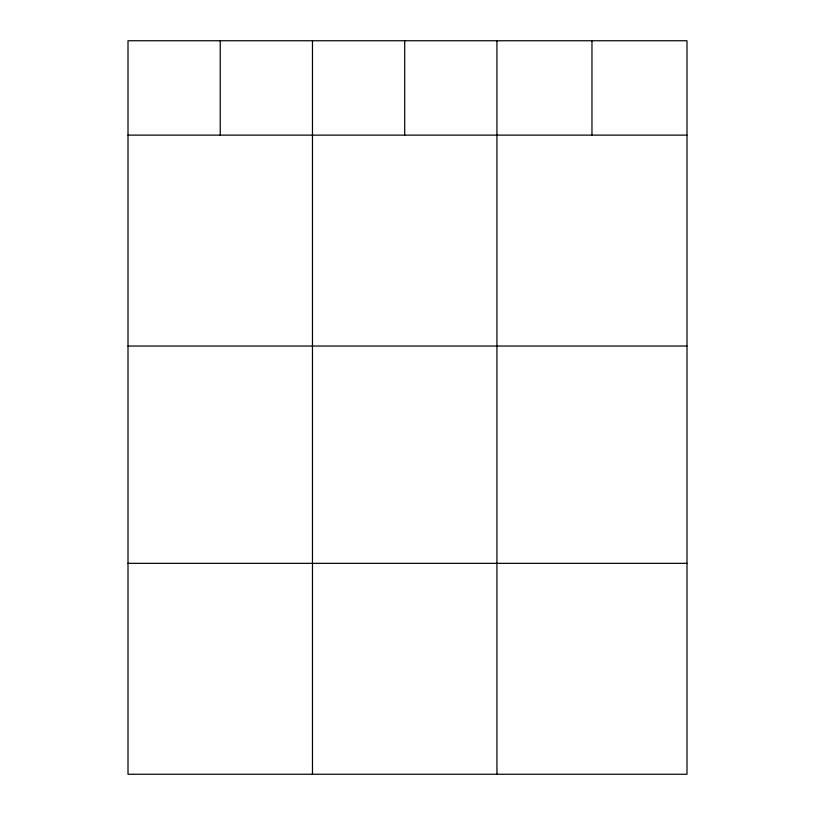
<?xml version="1.0" encoding="UTF-8"?>
<svg xmlns="http://www.w3.org/2000/svg" width="815" height="815" viewBox="0 0 815 815"><rect width="100%" height="100%" fill="white"/><g stroke="black" fill="none" stroke-linecap="round" stroke-linejoin="round"><path stroke-width="1.22" d="M686.994 135.127L686.994 774.25L128.006 774.25L128.006 40.75L686.994 40.75L686.994 135.127L128.006 135.127M128.006 346.039L686.994 346.039M128.006 563.338L686.994 563.338M591.965 40.75L591.965 135.127M496.936 40.75L496.936 774.25M404.709 40.75L404.709 135.127M312.471 40.75L312.471 774.25M220.233 40.75L220.233 135.127"/></g></svg>
